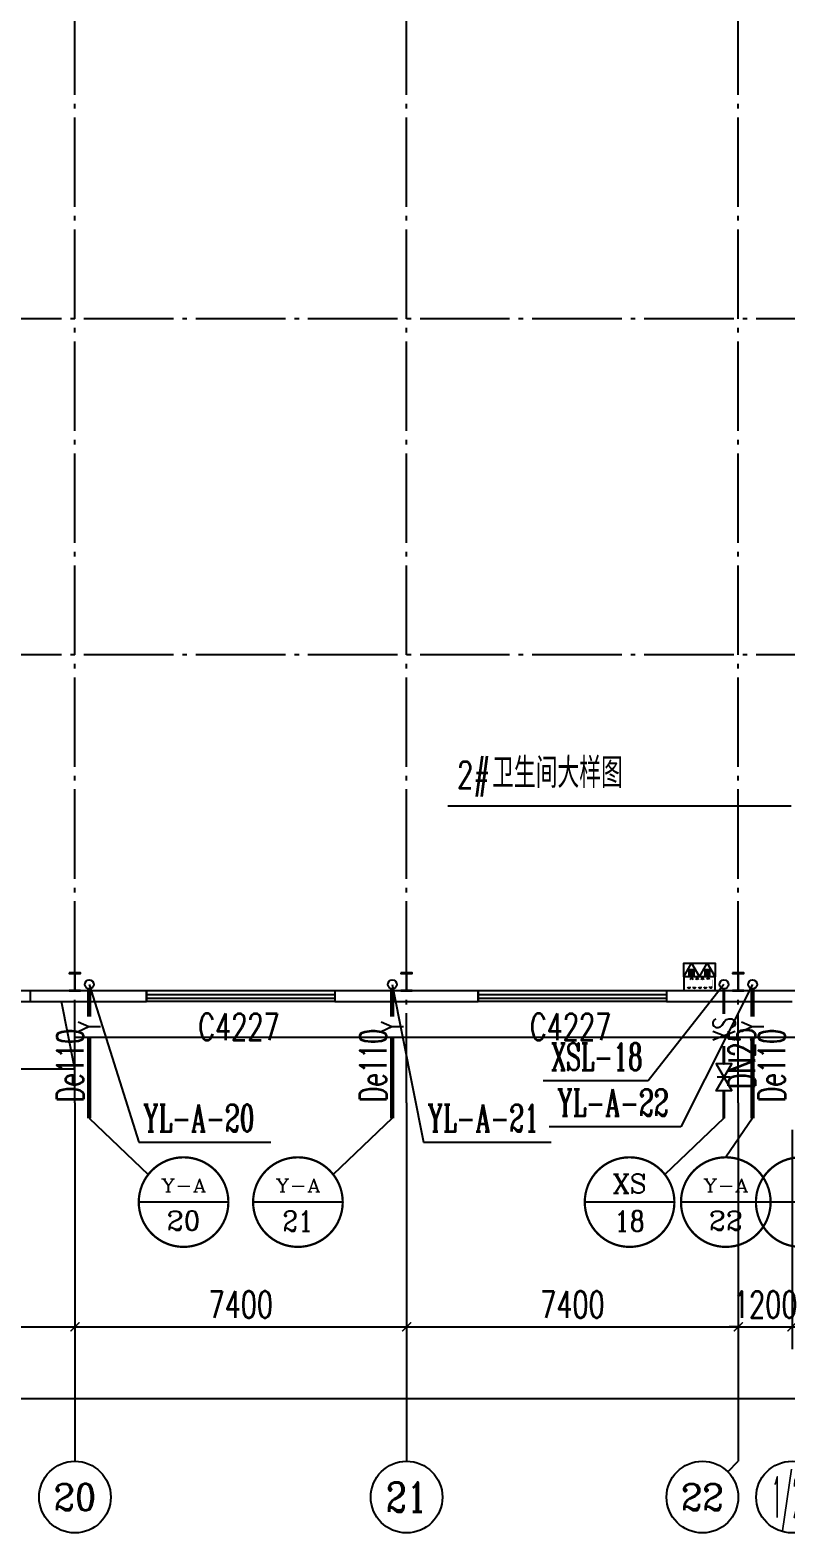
# Model space of a CAD drawing. Header units: millimetres. Extents: x 418304 to 847498, y 48187 to 111456.
# Drawn here: x 421611.75 to 421628.61, y 54437.15 to 54470.7 of the extents above; entities that cross this region are included whole.
import ezdxf
from ezdxf.enums import TextEntityAlignment as Align

# ---------------------------------------------------------------- set-up
doc = ezdxf.new("R2010")
doc.units = ezdxf.units.MM
doc.header["$LTSCALE"] = 1000
doc.linetypes.add('DOTE', pattern=[2.42, 2, -0.2, 0.02, -0.2])
for name, color, linetype in [('AXIS', 3, 'Continuous'), ('AXIS_TEXT', 7, 'Continuous'), ('COLUMN', 2, 'Continuous'), ('DIM_LEAD', 3, 'Continuous'), ('DIM_消防', 3, 'Continuous'), ('DIM_雨水', 3, 'Continuous'), ('DOTE', 8, 'DOTE'), ('EQUIP_消防', 7, 'Continuous'), ('PIPE-消防', 1, 'Continuous'), ('PIPE-雨水', 4, 'Continuous'), ('PUB_TEXT', 7, 'Continuous'), ('TEXT_消防', 7, 'Continuous'), ('TEXT_雨水', 7, 'Continuous'), ('TWT_TEXT', 7, 'Continuous'), ('VALVE_消防', 7, 'Continuous'), ('VPIPE-消防', 1, 'Continuous'), ('VPIPE-雨水', 4, 'Continuous'), ('WALL-PARAPET', 6, 'Continuous'), ('WINDOW', 4, 'Continuous'), ('WINDOW_TEXT', 7, 'Continuous')]:
    doc.layers.add(name, color=color, linetype=linetype)
doc.styles.add('_TCH_AXIS', font='COMPLEX', dxfattribs={"bigfont": 'GBCBIG'})
doc.styles.add('_TCH_DIM', font='SIMPLEX', dxfattribs={"bigfont": 'GBCBIG'})
doc.styles.add('_TCH_DIM_T3', font='SIMPLEX', dxfattribs={"width": 0.705882, "bigfont": 'GBCBIG'})
doc.styles.add('_TCH_WINDOW', font='SIMPLEX', dxfattribs={"height": 3.5, "bigfont": 'GBCBIG'})
doc.styles.add('_TWT_CIRCLE', font='COMPLEX', dxfattribs={"width": 1.1, "height": 3, "bigfont": 'HZTXT'})
doc.styles.add('_TWT_PIPEDN', font='SIMPLEX', dxfattribs={"width": 0.8, "height": 3, "bigfont": 'HZTXT'})
doc.styles.add('_TWT_PIPETEXT', font='SIMPLEX', dxfattribs={"width": 0.8, "height": 3.5, "bigfont": 'HZTXT'})
doc.styles.add('_TWT_SERIAL', font='COMPLEX', dxfattribs={"width": 0.8, "height": 3, "bigfont": 'HZTXT'})
doc.styles.add('COMPLEX', font='COMPLEX')
doc.dimstyles.new('_TCH_ARCH&&200', dxfattribs={"dimtxt": 595, "dimasz": 200, "dimexe": 500, "dimexo": 600, "dimgap": 200, "dimtad": 1, "dimdec": 0, "dimzin": 0, "dimdsep": 46, "dimtxsty": '_TCH_DIM_T3', "dimblk": 'ARCHTICK', "dimcen": 0.09, "dimclrt": 7, "dimazin": 2, "dimtfac": 1, "dimtdec": 0, "dimtix": 1, "dimtmove": 2, "dimatfit": 3, "dimfxl": 0, "dimtolj": 1, "dimtzin": 0, "dimarcsym": 0})

# ---------------------------------------------------------------- blocks, each defined once
blk = doc.blocks.new('A$C797E1D2B')
at = {"layer": 'COLUMN'}
h = blk.add_hatch(color=256, dxfattribs=at)
h.paths.add_polyline_path([(125, 400), (250, 400), (250, 388), (130, 388), (130, 200), (125, 200)])
h.paths.add_polyline_path([(0, 400), (125, 400), (125, 200), (120, 200), (120, 388), (0, 388)])
h.paths.add_polyline_path([(0, 12), (120, 12), (120, 200), (125, 200), (125, 0), (0, 0)])
h.paths.add_polyline_path([(125, 200), (130, 200), (130, 12), (250, 12), (250, 0), (125, 0)])
blk.add_lwpolyline([(250, 0), (250, 12), (130, 12), (130, 388), (250, 388), (250, 400), (0, 400), (0, 388), (120, 388), (120, 12), (0, 12), (0, 0)], close=True, dxfattribs=at)
blk = doc.blocks.new('消防软管卷盘')
blk.add_lwpolyline([(4963954, 151899), (4963954, 150312), (4964641, 150312), (4964641, 151899)], close=True)
for points, const_width in [([(4964134, 151704), (4964482, 151704)], 1), ([(4964134, 151566), (4964482, 151566)], 1), ([(4964134, 151428), (4964482, 151428)], 1), ([(4964134, 151290), (4964482, 151290)], 1), ([(4964134, 151152), (4964482, 151152)], 1), ([(4964134, 151014), (4964482, 151014)], 0.1), ([(4964134, 150876), (4964482, 150876)], 1), ([(4964134, 150738), (4964482, 150738)], 1), ([(4964150, 150600), (4964499, 150600)], 1), ([(4964150, 150462), (4964499, 150462)], 1)]:
    blk.add_lwpolyline(points, dxfattribs=dict(const_width=const_width))
for centre, start, end in [((4964134, 151636), 90, 270), ((4964134, 151360), 90, 270), ((4964482, 151498), 270, 90), ((4964134, 151084), 90, 270), ((4964134, 150808), 90, 270), ((4964482, 151222), 270, 90), ((4964482, 150946), 270, 90), ((4964499, 150670), 270, 90), ((4964150, 150532), 90, 270)]:
    blk.add_arc(centre, 69, start, end)
blk = doc.blocks.new('$TwtSys$00000546')
h = blk.add_hatch()
h.set_pattern_fill('ANSI31', color=256, scale=200, style=0)
h.set_pattern_definition([(45, (-38543.802, -6670.83), (-17.67767, 17.67767), [])])
h.paths.add_polyline_path([(-65, 174), (65, 174), (65, 44), (-65, 44)])
for points in [[(0, 344), (-198, 0), (198, 0)], [(-65, 174), (65, 174), (65, 44), (-65, 44)]]:
    blk.add_lwpolyline(points, close=True)
blk = doc.blocks.new('92623')
blk.add_lwpolyline([(8910066, 83014), (8909273, 83014), (8909273, 82670), (8910066, 82670)], close=True)
at = {"xscale": -0.5, "yscale": 0.5, "zscale": 0.5, "rotation": 89.99999999998747}
blk.add_blockref('消防软管卷盘', (8985223, 2565334), dxfattribs=at)
at = {"layer": 'EQUIP_消防', "color": 8, "rotation": 180}
for p in [(8909471, 83014), (8909868, 83014)]:
    blk.add_blockref('$TwtSys$00000546', p, dxfattribs=at)
blk = doc.blocks.new('_AXISO')
blk.add_circle((0, 0), 0.5)
at = {"layer": 'AXIS_TEXT', "style": 'COMPLEX', "width": 1.041667}
blk.add_attdef('A', text='', height=0.56, dxfattribs=at).set_placement((-0.25, -0.28), (0.25, -0.28), align=Align.FIT)
blk = doc.blocks.new('_ArchTick')
at = {"color": 0, "linetype": 'ByBlock', "const_width": 0.15}
blk.add_lwpolyline([(-0.5, -0.5), (0.5, 0.5)], dxfattribs=at)
blk = doc.blocks.new('*D102')
at = {"layer": 'AXIS', "color": 0, "lineweight": -2}
for p, q in [((436704, 68605), (436704, 62105)), ((599984, 68605), (599984, 62105)), ((436704, 62605), (599984, 62605))]:
    blk.add_line(p, q, dxfattribs=at)
at = {"layer": 'Defpoints', "color": 0}
for p in [(436704, 69205), (599984, 69205), (599984, 62605)]:
    blk.add_point(p, dxfattribs=at)
at = {"layer": 'AXIS', "color": 0, "lineweight": -2, "xscale": 200, "yscale": 200, "zscale": 200, "rotation": 180}
blk.add_blockref('_ArchTick', (436704, 62605), dxfattribs=at)
at = {"layer": 'AXIS', "color": 0, "lineweight": -2, "xscale": 200, "yscale": 200, "zscale": 200}
blk.add_blockref('_ArchTick', (599984, 62605), dxfattribs=at)
at = {"layer": 'AXIS', "color": 7, "insert": (518344, 63103), "char_height": 595, "attachment_point": 5, "style": '_TCH_DIM_T3'}
blk.add_mtext('\\A1;163280', dxfattribs=at)
blk = doc.blocks.new('*D124')
at = {"layer": 'AXIS', "color": 0, "lineweight": -2}
for p, q in [((570144, 68605), (570144, 63705)), ((577544, 68605), (577544, 63705)), ((570144, 64205), (577544, 64205))]:
    blk.add_line(p, q, dxfattribs=at)
at = {"layer": 'Defpoints', "color": 0}
for p in [(570144, 69205), (577544, 69205), (577544, 64205)]:
    blk.add_point(p, dxfattribs=at)
at = {"layer": 'AXIS', "color": 0, "lineweight": -2, "xscale": 200, "yscale": 200, "zscale": 200, "rotation": 180}
blk.add_blockref('_ArchTick', (570144, 64205), dxfattribs=at)
at = {"layer": 'AXIS', "color": 0, "lineweight": -2, "xscale": 200, "yscale": 200, "zscale": 200}
blk.add_blockref('_ArchTick', (577544, 64205), dxfattribs=at)
at = {"layer": 'AXIS', "color": 7, "insert": (573844, 64703), "char_height": 595, "attachment_point": 5, "style": '_TCH_DIM_T3'}
blk.add_mtext('\\A1;7400', dxfattribs=at)
blk = doc.blocks.new('*D125')
at = {"layer": 'AXIS', "color": 0, "lineweight": -2}
for p, q in [((577544, 68605), (577544, 63705)), ((584944, 68605), (584944, 63705)), ((577544, 64205), (584944, 64205))]:
    blk.add_line(p, q, dxfattribs=at)
at = {"layer": 'Defpoints', "color": 0}
for p in [(577544, 69205), (584944, 69205), (584944, 64205)]:
    blk.add_point(p, dxfattribs=at)
at = {"layer": 'AXIS', "color": 0, "lineweight": -2, "xscale": 200, "yscale": 200, "zscale": 200, "rotation": 180}
blk.add_blockref('_ArchTick', (577544, 64205), dxfattribs=at)
at = {"layer": 'AXIS', "color": 0, "lineweight": -2, "xscale": 200, "yscale": 200, "zscale": 200}
blk.add_blockref('_ArchTick', (584944, 64205), dxfattribs=at)
at = {"layer": 'AXIS', "color": 7, "insert": (581244, 64703), "char_height": 595, "attachment_point": 5, "style": '_TCH_DIM_T3'}
blk.add_mtext('\\A1;7400', dxfattribs=at)
blk = doc.blocks.new('*D126')
at = {"layer": 'AXIS', "color": 0, "lineweight": -2}
for p, q in [((584944, 68605), (584944, 63705)), ((592344, 68605), (592344, 63705)), ((584944, 64205), (592344, 64205))]:
    blk.add_line(p, q, dxfattribs=at)
at = {"layer": 'Defpoints', "color": 0}
for p in [(584944, 69205), (592344, 69205), (592344, 64205)]:
    blk.add_point(p, dxfattribs=at)
at = {"layer": 'AXIS', "color": 0, "lineweight": -2, "xscale": 200, "yscale": 200, "zscale": 200, "rotation": 180}
blk.add_blockref('_ArchTick', (584944, 64205), dxfattribs=at)
at = {"layer": 'AXIS', "color": 0, "lineweight": -2, "xscale": 200, "yscale": 200, "zscale": 200}
blk.add_blockref('_ArchTick', (592344, 64205), dxfattribs=at)
at = {"layer": 'AXIS', "color": 7, "insert": (588644, 64703), "char_height": 595, "attachment_point": 5, "style": '_TCH_DIM_T3'}
blk.add_mtext('\\A1;7400', dxfattribs=at)
blk = doc.blocks.new('*D127')
at = {"layer": 'AXIS', "color": 0, "lineweight": -2}
for p, q in [((592344, 68605), (592344, 63705)), ((593544, 68605), (593544, 63705)), ((592344, 64205), (592144, 64205)), ((592344, 64205), (593544, 64205)), ((593544, 64205), (593744, 64205))]:
    blk.add_line(p, q, dxfattribs=at)
at = {"layer": 'Defpoints', "color": 0}
for p in [(592344, 69205), (593544, 69205), (593544, 64205)]:
    blk.add_point(p, dxfattribs=at)
at = {"layer": 'AXIS', "color": 0, "lineweight": -2, "xscale": 200, "yscale": 200, "zscale": 200}
blk.add_blockref('_ArchTick', (592344, 64205), dxfattribs=at)
at = {"layer": 'AXIS', "color": 0, "lineweight": -2, "xscale": 200, "yscale": 200, "zscale": 200, "rotation": 180}
blk.add_blockref('_ArchTick', (593544, 64205), dxfattribs=at)
at = {"layer": 'AXIS', "color": 7, "insert": (592944, 64703), "char_height": 595, "attachment_point": 5, "style": '_TCH_DIM_T3'}
blk.add_mtext('\\A1;1200', dxfattribs=at)
blk = doc.blocks.new('$TCHSYS$WIN2D')
for p, q in [((-0.5, 0.5), (0.5, 0.5)), ((-0.5, 0.5), (-0.5, -0.5)), ((0.5, 0.5), (0.5, -0.5)), ((0.5, 0.1667), (-0.5, 0.1667)), ((0.5, -0.1667), (-0.5, -0.1667)), ((-0.5, -0.5), (0.5, -0.5))]:
    blk.add_line(p, q)
blk = doc.blocks.new('$VALVE$00000296')
for points in [[(-125, 72), (-125, -72), (125, 72), (125, -72), (-125, 72)], [(0, 60), (0, -64)]]:
    blk.add_lwpolyline(points)
for p in [(-125, 0), (125, 0)]:
    blk.add_point(p)
blk = doc.blocks.new('242355')
at = {"color": 8, "ltscale": 0.5}
blk.add_line((577543.6, 69965.3), (577243.6, 71465.3), dxfattribs=at)
for points in [[(600783.6, 86705.3), (600783.6, 70665.3), (577543.6, 70665.3)], [(570143.6, 71465.3), (570143.6, 69965.3), (577543.6, 69965.3), (577543.6, 71465.3)]]:
    blk.add_lwpolyline(points, dxfattribs=at)
at = {"layer": 'AXIS'}
for p, q in [((577543.6, 69205.3), (577543.6, 61205.3)), ((584943.6, 69205.3), (584943.6, 61205.3)), ((592343.6, 69205.3), (592343.6, 61205.3)), ((592109.3, 60971), (592343.6, 61205.3))]:
    blk.add_line(p, q, dxfattribs=at)
at = {"layer": 'DIM_LEAD'}
blk.add_line((593523.6, 75826.1), (585861.8, 75826.1), dxfattribs=at)
at = {"layer": 'DIM_消防'}
for p, q in [((592024.1, 71849.4, 3000), (590336.1, 69698.1, 6000)), ((590336.1, 69698.1, 6000), (587990.6, 69698.1, 6000)), ((577863.1, 68864.2), (579178.8, 67605)), ((584624.1, 68864.2), (583308.3, 67605)), ((592024.1, 68864.2), (590708.3, 67605)), ((592663.1, 68864.2), (592066, 67990.7)), ((580967.8, 66990.7), (578967.8, 66990.7)), ((583519.3, 66990.7), (581519.3, 66990.7)), ((590919.3, 66990.7), (588919.3, 66990.7)), ((593066, 66990.7), (591066, 66990.7)), ((594737.7, 66990.7), (592737.7, 66990.7))]:
    blk.add_line(p, q, dxfattribs=at)
at = {"layer": 'DIM_消防', "const_width": 50}
for points in [[(580967.8, 66990.7, 1), (578967.8, 66990.7, 1)], [(583519.3, 66990.7, 1), (581519.3, 66990.7, 1)], [(590919.3, 66990.7, 1), (588919.3, 66990.7, 1)], [(593066, 66990.7, 1), (591066, 66990.7, 1)], [(594737.7, 66990.7, 1), (592737.7, 66990.7, 1)]]:
    blk.add_lwpolyline(points, format="xyb", close=True, dxfattribs=at)
at = {"layer": 'DIM_雨水'}
for p, q in [((577863.1, 71849.4), (578973.2, 68327.2)), ((584624.1, 71849.4, 3000), (585319.9, 68327.2, 3000)), ((592663.1, 71849.4), (591066.1, 68673.1)), ((591066.1, 68673.1), (588124.7, 68673.1)), ((578973.2, 68327.2), (581914.6, 68327.2)), ((585319.9, 68327.2, 3000), (588169.9, 68327.2, 3000))]:
    blk.add_line(p, q, dxfattribs=at)
at = {"layer": 'DOTE'}
for p, q in [((577543.6, 69205.3), (577543.6, 134205.3)), ((584943.6, 69205.3), (584943.6, 134205.3)), ((592343.6, 69205.3), (592343.6, 134205.3)), ((602243.6, 86705.3), (434443.6, 86705.3)), ((602243.6, 79205.3), (434443.6, 79205.3)), ((602243.6, 71705.3), (434443.6, 71705.3))]:
    blk.add_line(p, q, dxfattribs=at)
at = {"layer": 'PIPE-消防', "linetype": 'Continuous', "const_width": 70}
for points in [[(592024.1, 71749.4), (592024.1, 71190.4)], [(592024.1, 70472.3), (592024.1, 70077.5)], [(592024.1, 69477.5), (592024.1, 68864.2)]]:
    blk.add_lwpolyline(points, dxfattribs=at)
at = {"layer": 'PIPE-雨水', "linetype": 'Continuous', "const_width": 100}
for points in [[(577863.1, 71749.4), (577863.1, 71129)], [(584624.1, 71749.4), (584624.1, 71129)], [(592663.1, 71749.4), (592663.1, 71129)], [(577863.1, 70685.2), (577863.1, 68864.2)], [(584624.1, 70685.2), (584624.1, 68864.2)], [(592663.1, 70685.2), (592663.1, 68864.2)]]:
    blk.add_lwpolyline(points, dxfattribs=at)
at = {"layer": 'VPIPE-消防', "linetype": 'Continuous'}
blk.add_circle((592024.1, 71849.4), 100, dxfattribs=at)
at = {"layer": 'VPIPE-雨水', "linetype": 'Continuous'}
for centre in [(577863.1, 71849.4), (584624.1, 71849.4), (592663.1, 71849.4)]:
    blk.add_circle(centre, 100, dxfattribs=at)
at = {"layer": 'WALL-PARAPET'}
for p, q in [((579143.6, 71705.3), (576543.6, 71705.3)), ((576543.6, 71705.3), (576543.6, 71465.3)), ((576543.6, 71465.3), (579143.6, 71465.3)), ((579143.6, 71465.3), (579143.6, 71705.3)), ((586543.6, 71705.3), (583343.6, 71705.3)), ((583343.6, 71705.3), (583343.6, 71465.3)), ((583343.6, 71465.3), (586543.6, 71465.3)), ((586543.6, 71465.3), (586543.6, 71705.3)), ((593543.6, 71705.3), (590743.6, 71705.3)), ((590743.6, 71705.3), (590743.6, 71465.3)), ((590743.6, 71465.3), (593543.6, 71465.3))]:
    blk.add_line(p, q, dxfattribs=at)
at = {"layer": 'WINDOW'}
blk.add_line((571143.6, 71465.3), (576543.6, 71465.3), dxfattribs=at)
at = {"xscale": -0.882, "yscale": 0.882, "zscale": 0.882, "rotation": 180}
blk.add_blockref('92623', (-7266851.2, 145238.3), dxfattribs=at)
at = {"rotation": 180}
for p in [(577668.6, 72105.3), (585068.6, 72105.3), (592468.6, 72105.3)]:
    blk.add_blockref('A$C797E1D2B', p, dxfattribs=at)
at = {"layer": 'AXIS'}
ref = blk.add_blockref('_AXISO', (577543.6, 60405.3), dxfattribs=dict(at, xscale=1600, yscale=1600, zscale=1600))
ref.add_attrib('A', '20', dxfattribs={"layer": 'AXIS_TEXT', "height": 588.55, "style": '_TCH_AXIS'}).set_placement((577067.1, 60111.1), (578020, 60111.1), align=Align.FIT)
ref = blk.add_blockref('_AXISO', (584943.6, 60405.3), dxfattribs=dict(at, xscale=1600, yscale=1600, zscale=1600))
ref.add_attrib('A', '21', dxfattribs={"layer": 'AXIS_TEXT', "height": 656.89, "style": '_TCH_AXIS'}).set_placement((584490, 60076.9), (585397.1, 60076.9), align=Align.FIT)
ref = blk.add_blockref('_AXISO', (591543.6, 60405.3), dxfattribs=dict(at, xscale=1600, yscale=1600, zscale=1600))
ref.add_attrib('A', '22', dxfattribs={"layer": 'AXIS_TEXT', "height": 588.55, "style": '_TCH_AXIS'}).set_placement((591067.1, 60111.1), (592020, 60111.1), align=Align.FIT)
ref = blk.add_blockref('_AXISO', (593543.6, 60405.3), dxfattribs=dict(at, xscale=1600, yscale=1600, zscale=1600))
ref.add_attrib('A', '1/22', dxfattribs={"layer": 'AXIS_TEXT', "height": 905.1, "style": '_TCH_AXIS', "width": 0.295775}).set_placement((593091, 59952.8), (593996.1, 59952.8), align=Align.FIT)
at = {"layer": 'VALVE_消防', "xscale": -2.4, "yscale": 2.4, "zscale": 2.4, "rotation": 270}
blk.add_blockref('$VALVE$00000296', (592024.1, 69777.5), dxfattribs=at)
at = {"layer": 'WINDOW'}
ref = blk.add_blockref('$TCHSYS$WIN2D', (581243.6, 71585.3), dxfattribs=dict(at, xscale=-4200, yscale=240, zscale=-4200))
ref.add_attrib('A', 'C4227', (580293.6, 70608), dxfattribs={"layer": 'WINDOW_TEXT', "height": 595, "style": '_TCH_WINDOW', "width": 0.705882})
ref = blk.add_blockref('$TCHSYS$WIN2D', (588643.6, 71585.3), dxfattribs=dict(at, xscale=-4200, yscale=240, zscale=-4200))
ref.add_attrib('A', 'C4227', (587693.6, 70608), dxfattribs={"layer": 'WINDOW_TEXT', "height": 595, "style": '_TCH_WINDOW', "width": 0.705882})
at = {"layer": 'DIM_消防', "color": 7, "style": '_TWT_CIRCLE'}
for s, height, p, p2 in [('Y-A', 296.03, (579463.9, 67217.7), (580471.8, 67217.7)), ('Y-A', 296.03, (582015.4, 67217.7), (583023.3, 67217.7)), ('XS', 423.95, (589541.8, 67191.5), (590296.8, 67191.5)), ('Y-A', 296.03, (591562, 67217.7), (592569.9, 67217.7)), ('20', 423.95, (579590.3, 66365.9), (580345.4, 66365.9)), ('21', 448.85, (582178.4, 66345.3), (582860.2, 66345.3)), ('18', 448.85, (589578.4, 66345.3), (590260.2, 66345.3)), ('22', 423.95, (591688.5, 66365.9), (592443.5, 66365.9))]:
    blk.add_text(s, height=height, dxfattribs=at).set_placement(p, p2, align=Align.FIT)
at = {"layer": 'PUB_TEXT', "style": '_TCH_DIM', "width": 0.705882}
blk.add_text('2#', height=595, dxfattribs=at).set_placement((586071.8, 76234.4))
at = {"layer": 'PUB_TEXT', "style": '_TCH_DIM'}
blk.add_text('卫生间大样图', height=675.18, dxfattribs=at).set_placement((586851.8, 76234.4))
at = {"layer": 'TEXT_消防', "style": '_TWT_PIPETEXT', "width": 0.64}
blk.add_text('XS', height=500, rotation=90, dxfattribs=at).set_placement((592274.1, 70572.3))
at = {"layer": 'TEXT_消防', "linetype": 'Continuous', "style": '_TWT_PIPEDN', "width": 0.64}
blk.add_text('DN25', height=600, rotation=90, dxfattribs=at).set_placement((592724.1, 69520.4))
at = {"layer": 'TEXT_雨水', "linetype": 'Continuous', "style": '_TWT_PIPEDN', "width": 0.64}
for p in [(577736.7, 69224), (584497.7, 69224), (593392.2, 69224)]:
    blk.add_text('De110', height=600, rotation=90, dxfattribs=at).set_placement(p)
at = {"layer": 'TEXT_雨水', "style": '_TWT_PIPETEXT', "width": 0.64}
for p in [(578113.1, 70785.2), (584874.1, 70785.2), (592913.1, 70785.2)]:
    blk.add_text('Y', height=500, rotation=90, dxfattribs=at).set_placement(p)
at = {"layer": 'TWT_TEXT', "style": '_TWT_SERIAL', "width": 0.64}
for s, p in [('XSL-18', (588170.6, 69938.1, 6000)), ('YL-A-22', (588304.7, 68913.1)), ('YL-A-20', (579064.9, 68567.2)), ('YL-A-21', (585411.7, 68567.2, 3000))]:
    blk.add_text(s, height=600, dxfattribs=at).set_placement(p)
at = {"layer": 'AXIS'}
for p1, p2, distance, text, picture, middle in [((436703.6, 69205.3), (599983.6, 69205.3), -6600, '163280', '*D102', (518343.6, 63102.8)), ((570143.6, 69205.3), (577543.6, 69205.3), -5000, '7400', '*D124', (573843.6, 64702.8)), ((577543.6, 69205.3), (584943.6, 69205.3), -5000, '7400', '*D125', (581243.6, 64702.8)), ((584943.6, 69205.3), (592343.6, 69205.3), -5000, '7400', '*D126', (588643.6, 64702.8)), ((592343.6, 69205.3), (593543.6, 69205.3), -5000, '1200', '*D127', (592943.6, 64702.8))]:
    dim = blk.add_aligned_dim(p1=p1, p2=p2, distance=distance, text=text, dimstyle='_TCH_ARCH&&200', dxfattribs=at)
    dim.commit()
    dim.dimension.update_dxf_attribs({"geometry": picture, "text_midpoint": middle})

msp = doc.modelspace()

# ---------------------------------------------------------------- block references
at = {"xscale": 0.001, "yscale": 0.001, "zscale": 0.001}
msp.add_blockref('242355', (421035.205, 54377.548, 3), dxfattribs=at)

doc.saveas('drawing.dxf')
